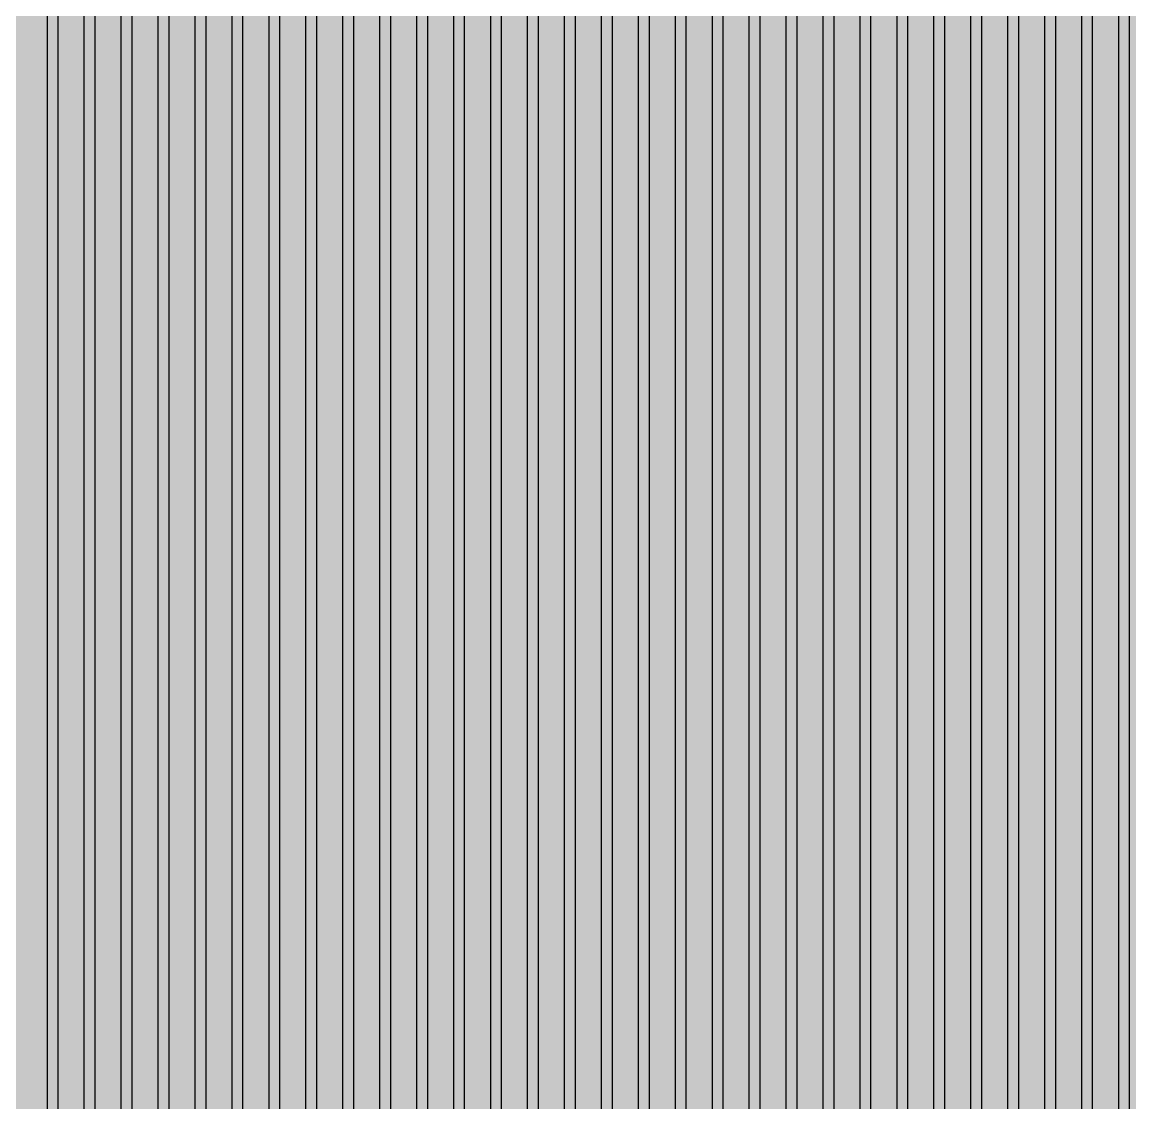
# Model space of a CAD drawing. Header units: metres. Extents: x -7231 to 10969, y -37556 to 1873.
# Drawn here: x 2657.7 to 2867.6, y -16956 to -16751.3 of the extents above; entities that cross this region are included whole.
import ezdxf

# ---------------------------------------------------------------- set-up
doc = ezdxf.new("R2010")
doc.units = ezdxf.units.M
for name, color, linetype in [('Metal1', 4, 'CONTINUOUS'), ('Metal2', 3, 'CONTINUOUS'), ('Polyimide', 7, 'CONTINUOUS')]:
    doc.layers.add(name, color=color, linetype=linetype)

msp = doc.modelspace()

# ---------------------------------------------------------------- hatches: boundary and pattern name
at = {"layer": 'Polyimide'}
msp.add_hatch(color=7, dxfattribs=at).paths.add_polyline_path([(4065.69, -468), (4066.67, -501.99), (4068.51, -535.99), (4071.41, -569.99), (4075.54, -603.99), (4081.04, -637.99), (4088.01, -671.99), (4096.52, -705.98), (4106.62, -739.98), (4118.33, -773.98), (4131.63, -807.98), (4146.49, -841.98), (4162.87, -875.98), (4180.68, -909.97), (4199.83, -943.97), (4220.22, -977.97), (4241.73, -1011.97), (4264.21, -1045.97), (4287.52, -1079.96), (4311.51, -1113.96), (4336.01, -1147.96), (4360.86, -1181.96), (4385.88, -1215.96), (4410.89, -1249.96), (4435.74, -1283.95), (4460.24, -1317.95), (4484.23, -1351.95), (4507.54, -1385.95), (4530.02, -1419.95), (4551.53, -1453.94), (4571.92, -1487.94), (4591.07, -1521.94), (4608.88, -1555.94), (4625.26, -1589.94), (4640.12, -1623.94), (4653.42, -1657.93), (4665.13, -1691.93), (4675.23, -1725.93), (4683.74, -1759.93), (4690.71, -1793.93), (4696.21, -1827.93), (4700.34, -1861.92), (4703.24, -1895.92), (4705.08, -1929.92), (4706.06, -1963.92), (4706.44, -1997.92), (4706.5, -2031.91), (4706.5, -4793.02), (4709.95, -4838.39), (4720.22, -4882.71), (4737.08, -4924.98), (4760.13, -4964.2), (4788.85, -4999.49), (4822.58, -5030.03), (4860.53, -5055.12), (4901.85, -5074.18), (4901.85, -5074.18), (4970.68, -5105.23), (5034.7, -5145.26), (5092.76, -5193.54), (5143.8, -5249.19), (5186.89, -5311.2), (5221.24, -5378.44), (5246.23, -5449.69), (5261.41, -5523.66), (5266.5, -5599), (5261.41, -5674.34), (5246.23, -5748.31), (5221.24, -5819.56), (5186.89, -5886.8), (5143.8, -5948.81), (5092.76, -6004.46), (5034.7, -6052.74), (4970.68, -6092.77), (4901.85, -6123.82), (4860.53, -6142.88), (4822.58, -6167.97), (4788.85, -6198.51), (4760.13, -6233.8), (4737.08, -6273.02), (4720.22, -6315.29), (4709.95, -6359.61), (4706.5, -6404.98), (4706.5, -9221.52), (4709.95, -9266.88), (4720.22, -9311.21), (4737.08, -9353.47), (4760.13, -9392.7), (4788.85, -9427.98), (4822.58, -9458.52), (4860.53, -9483.61), (4901.85, -9502.67), (4970.68, -9533.72), (5034.7, -9573.75), (5092.76, -9622.03), (5143.8, -9677.68), (5186.89, -9739.69), (5221.24, -9806.94), (5246.23, -9878.19), (5261.41, -9952.16), (5266.5, -10027.49), (5261.41, -10102.83), (5246.23, -10176.8), (5221.24, -10248.05), (5186.89, -10315.3), (5143.8, -10377.31), (5092.76, -10432.96), (5034.7, -10481.24), (4970.68, -10521.27), (4901.85, -10552.32), (4860.53, -10571.38), (4822.58, -10596.46), (4788.85, -10627), (4760.13, -10662.29), (4737.08, -10701.52), (4720.22, -10743.78), (4709.95, -10788.1), (4706.5, -10833.47), (4706.5, -13650.01), (4709.95, -13695.38), (4720.22, -13739.7), (4737.08, -13781.96), (4760.13, -13821.19), (4788.85, -13856.48), (4822.58, -13887.02), (4860.53, -13912.11), (4901.85, -13931.17), (4970.68, -13962.22), (5034.7, -14002.25), (5092.76, -14050.53), (5143.8, -14106.18), (5186.89, -14168.19), (5221.24, -14235.43), (5246.23, -14306.68), (5261.41, -14380.65), (5266.5, -14455.99), (5261.41, -14531.33), (5246.23, -14605.29), (5221.24, -14676.55), (5186.89, -14743.79), (5143.8, -14805.8), (5092.76, -14861.45), (5034.7, -14909.73), (4970.68, -14949.76), (4901.85, -14980.81), (4860.53, -14999.87), (4822.58, -15024.96), (4788.85, -15055.5), (4760.13, -15090.79), (4737.08, -15130.01), (4720.22, -15172.27), (4709.95, -15216.6), (4706.5, -15261.97), (4706.5, -15455.99), (4720.95, -15750.04), (4764.14, -16041.26), (4835.68, -16326.84), (4934.86, -16604.04), (5060.74, -16870.18), (5212.09, -17122.7), (5387.47, -17359.17), (5585.18, -17577.31), (5803.32, -17775.02), (6039.79, -17950.4), (6292.31, -18101.75), (6558.45, -18227.63), (6835.65, -18326.81), (7121.23, -18398.34), (7412.45, -18441.54), (7706.5, -18455.99), (9969.01, -18455.99), (10047.42, -18459.84), (10125.08, -18471.36), (10201.23, -18490.44), (10275.15, -18516.89), (10346.12, -18550.45), (10413.46, -18590.81), (10476.52, -18637.58), (10534.69, -18690.3), (10587.41, -18748.47), (10634.18, -18811.53), (10674.54, -18878.87), (10708.11, -18949.84), (10734.56, -19023.76), (10753.63, -19099.92), (10765.15, -19177.58), (10769.01, -19255.99), (10769.01, -20895.8), (10730.24, -20951.41), (10694.6, -21009.08), (10662.21, -21068.63), (10633.17, -21129.89), (10607.55, -21192.66), (10585.45, -21256.74), (10566.93, -21321.96), (10552.05, -21388.09), (10540.84, -21454.95), (10533.35, -21522.33), (10529.6, -21590.02), (10529.6, -21657.81), (10533.35, -21725.5), (10540.84, -21792.87), (10552.05, -21859.73), (10566.93, -21925.87), (10585.45, -21991.08), (10607.55, -22055.17), (10633.17, -22117.94), (10662.21, -22179.19), (10694.6, -22238.74), (10730.24, -22296.41), (10769.01, -22352.03), (10769.01, -32454.24), (10728.74, -32510.49), (10691.72, -32568.92), (10658.05, -32629.35), (10627.85, -32691.58), (10601.2, -32755.42), (10578.21, -32820.67), (10558.93, -32887.1), (10543.44, -32954.52), (10531.77, -33022.71), (10523.97, -33091.44), (10520.07, -33160.51), (10520.07, -33229.69), (10523.97, -33298.75), (10531.77, -33367.49), (10543.44, -33435.67), (10558.93, -33503.09), (10578.21, -33569.53), (10601.2, -33634.77), (10627.85, -33698.61), (10658.05, -33760.85), (10691.72, -33821.28), (10728.74, -33879.71), (10769.01, -33935.96), (10769.01, -36556), (10765.15, -36634.41), (10753.63, -36712.07), (10734.56, -36788.23), (10708.11, -36862.15), (10674.54, -36933.12), (10634.18, -37000.46), (10587.41, -37063.51), (10534.69, -37121.69), (10476.52, -37174.41), (10413.46, -37221.18), (10346.12, -37261.54), (10275.15, -37295.1), (10201.23, -37321.55), (10125.08, -37340.63), (10047.42, -37352.15), (9969.01, -37356), (-6231.01, -37356), (-6309.42, -37352.15), (-6387.08, -37340.63), (-6463.23, -37321.55), (-6537.15, -37295.1), (-6608.12, -37261.54), (-6675.46, -37221.18), (-6738.52, -37174.41), (-6796.69, -37121.69), (-6849.41, -37063.51), (-6896.18, -37000.46), (-6936.54, -36933.12), (-6970.11, -36862.15), (-6996.56, -36788.23), (-7015.63, -36712.07), (-7027.15, -36634.41), (-7031.01, -36556), (-7031.01, -33936), (-6990.74, -33879.75), (-6953.7, -33821.31), (-6920.03, -33760.88), (-6889.82, -33698.64), (-6863.18, -33634.8), (-6840.18, -33569.55), (-6820.9, -33503.11), (-6805.4, -33435.69), (-6793.74, -33367.49), (-6785.94, -33298.75), (-6782.03, -33229.68), (-6782.03, -33160.5), (-6785.94, -33091.43), (-6793.74, -33022.69), (-6805.4, -32954.5), (-6820.9, -32887.07), (-6840.18, -32820.63), (-6863.18, -32755.39), (-6889.82, -32691.54), (-6920.03, -32629.3), (-6953.7, -32568.87), (-6990.74, -32510.43), (-7031.01, -32454.18), (-7031.01, -22364.83), (-6990.74, -22308.58), (-6953.7, -22250.14), (-6920.03, -22189.71), (-6889.82, -22127.47), (-6863.18, -22063.62), (-6840.18, -21998.38), (-6820.9, -21931.94), (-6805.4, -21864.51), (-6793.74, -21796.32), (-6785.94, -21727.58), (-6782.03, -21658.51), (-6782.03, -21589.33), (-6785.94, -21520.26), (-6793.74, -21451.52), (-6805.4, -21383.32), (-6820.9, -21315.9), (-6840.18, -21249.46), (-6863.18, -21184.21), (-6889.82, -21120.37), (-6920.03, -21058.13), (-6953.7, -20997.7), (-6990.74, -20939.26), (-7031.01, -20883.01), (-7031.01, -19255.99), (-7027.15, -19177.58), (-7015.63, -19099.92), (-6996.56, -19023.76), (-6970.11, -18949.84), (-6936.54, -18878.87), (-6896.18, -18811.53), (-6849.41, -18748.47), (-6796.69, -18690.3), (-6738.52, -18637.58), (-6675.46, -18590.81), (-6608.12, -18550.45), (-6537.15, -18516.89), (-6463.23, -18490.44), (-6387.08, -18471.36), (-6309.42, -18459.84), (-6231.01, -18455.99), (-3968.5, -18455.99), (-3674.45, -18441.54), (-3383.23, -18398.34), (-3097.65, -18326.81), (-2820.45, -18227.63), (-2554.31, -18101.75), (-2301.79, -17950.4), (-2065.32, -17775.02), (-1847.18, -17577.31), (-1649.47, -17359.17), (-1474.09, -17122.7), (-1322.74, -16870.18), (-1196.86, -16604.04), (-1097.68, -16326.84), (-1026.14, -16041.26), (-982.95, -15750.04), (-968.5, -15455.99), (-968.5, -15261.97), (-971.95, -15216.6), (-982.22, -15172.27), (-999.08, -15130.01), (-1022.13, -15090.79), (-1050.85, -15055.5), (-1084.58, -15024.96), (-1122.53, -14999.87), (-1163.85, -14980.81), (-1232.68, -14949.76), (-1296.7, -14909.73), (-1354.76, -14861.45), (-1405.8, -14805.8), (-1448.89, -14743.79), (-1483.24, -14676.55), (-1508.23, -14605.29), (-1523.41, -14531.33), (-1528.5, -14455.99), (-1523.41, -14380.65), (-1508.23, -14306.68), (-1483.24, -14235.43), (-1448.89, -14168.19), (-1405.8, -14106.18), (-1354.76, -14050.53), (-1296.7, -14002.25), (-1232.68, -13962.22), (-1163.85, -13931.17), (-1122.53, -13912.11), (-1084.58, -13887.02), (-1050.85, -13856.48), (-1022.13, -13821.19), (-999.08, -13781.96), (-982.22, -13739.7), (-971.95, -13695.38), (-968.5, -13650.01), (-968.5, -12309.64), (-971.95, -12264.27), (-982.22, -12219.94), (-999.08, -12177.68), (-1022.13, -12138.46), (-1050.85, -12103.17), (-1084.58, -12072.63), (-1122.53, -12047.54), (-1163.85, -12028.48), (-1232.68, -11997.43), (-1296.7, -11957.4), (-1354.76, -11909.12), (-1405.8, -11853.47), (-1448.89, -11791.46), (-1483.24, -11724.22), (-1508.23, -11652.96), (-1523.41, -11579), (-1528.5, -11503.66), (-1523.41, -11428.32), (-1508.23, -11354.35), (-1483.24, -11283.1), (-1448.89, -11215.86), (-1405.8, -11153.85), (-1354.76, -11098.2), (-1296.7, -11049.92), (-1232.68, -11009.89), (-1163.85, -10978.84), (-1122.53, -10959.78), (-1084.58, -10934.69), (-1050.85, -10904.15), (-1022.13, -10868.86), (-999.08, -10829.63), (-982.22, -10787.37), (-971.95, -10743.05), (-968.5, -10697.68), (-968.5, -9357.31), (-971.95, -9311.94), (-982.22, -9267.62), (-999.08, -9225.35), (-1022.13, -9186.13), (-1050.85, -9150.84), (-1084.58, -9120.3), (-1122.53, -9095.21), (-1163.85, -9076.15), (-1163.85, -9076.15), (-1232.68, -9045.1), (-1296.7, -9005.07), (-1354.76, -8956.79), (-1405.8, -8901.14), (-1448.89, -8839.13), (-1483.24, -8771.89), (-1508.23, -8700.64), (-1523.41, -8626.67), (-1528.5, -8551.33), (-1523.41, -8475.99), (-1508.23, -8402.02), (-1483.24, -8330.77), (-1448.89, -8263.53), (-1405.8, -8201.52), (-1354.76, -8145.87), (-1296.7, -8097.59), (-1232.68, -8057.56), (-1163.85, -8026.51), (-1163.85, -8026.51), (-1122.53, -8007.45), (-1084.58, -7982.36), (-1050.85, -7951.82), (-1022.13, -7916.53), (-999.08, -7877.31), (-982.22, -7835.04), (-971.95, -7790.72), (-968.5, -7745.35), (-968.5, -6404.98), (-971.95, -6359.61), (-982.22, -6315.29), (-999.08, -6273.02), (-1022.13, -6233.8), (-1050.85, -6198.51), (-1084.58, -6167.97), (-1122.53, -6142.88), (-1163.85, -6123.82), (-1163.85, -6123.82), (-1232.68, -6092.77), (-1296.7, -6052.74), (-1354.76, -6004.46), (-1405.8, -5948.81), (-1448.89, -5886.8), (-1483.24, -5819.56), (-1508.23, -5748.31), (-1523.41, -5674.34), (-1528.5, -5599), (-1523.41, -5523.66), (-1508.23, -5449.69), (-1483.24, -5378.44), (-1448.89, -5311.2), (-1405.8, -5249.19), (-1354.76, -5193.54), (-1296.7, -5145.26), (-1232.68, -5105.23), (-1163.85, -5074.18), (-1163.85, -5074.18), (-1122.53, -5055.12), (-1084.58, -5030.03), (-1050.85, -4999.49), (-1022.13, -4964.2), (-999.08, -4924.98), (-982.22, -4882.71), (-971.95, -4838.39), (-968.5, -4793.02), (-968.5, -2031.91), (-968.44, -1997.92), (-968.06, -1963.92), (-967.05, -1929.92), (-965.18, -1895.92), (-962.22, -1861.92), (-958.01, -1827.93), (-952.41, -1793.93), (-945.31, -1759.93), (-936.64, -1725.93), (-926.35, -1691.93), (-914.43, -1657.93), (-900.88, -1623.94), (-885.74, -1589.94), (-869.05, -1555.94), (-850.91, -1521.94), (-831.4, -1487.94), (-810.63, -1453.94), (-788.72, -1419.95), (-765.82, -1385.95), (-742.07, -1351.95), (-717.63, -1317.95), (-692.67, -1283.95), (-667.36, -1249.96), (-641.88, -1215.96), (-616.39, -1181.96), (-591.08, -1147.96), (-566.12, -1113.96), (-541.68, -1079.96), (-517.93, -1045.97), (-495.03, -1011.97), (-473.12, -977.97), (-452.35, -943.97), (-432.84, -909.97), (-414.7, -875.98), (-398.01, -841.98), (-382.87, -807.98), (-369.32, -773.98), (-357.4, -739.98), (-347.11, -705.98), (-338.44, -671.99), (-331.34, -637.99), (-325.74, -603.99), (-321.53, -569.99), (-318.57, -535.99), (-316.7, -501.99), (-315.69, -468), (-315.31, -434), (-315.25, -400), (-315.25, 401), (-315.25, 451), (-315.25, 1644), (-270.25, 1644), (-270.03, 1637.13), (-269.35, 1630.29), (-268.23, 1623.52), (-266.67, 1616.82), (-264.68, 1610.25), (-262.26, 1603.82), (-259.42, 1597.56), (-256.18, 1591.5), (-252.55, 1585.67), (-248.55, 1580.08), (-244.19, 1574.77), (-239.5, 1569.75), (-234.48, 1565.06), (-229.17, 1560.7), (-223.58, 1556.7), (-217.75, 1553.07), (-211.69, 1549.83), (-205.43, 1546.99), (-199, 1544.57), (-192.43, 1542.58), (-185.73, 1541.02), (-178.96, 1539.9), (-172.12, 1539.22), (-165.25, 1539), (-158.38, 1539.22), (-151.54, 1539.9), (-144.77, 1541.02), (-138.07, 1542.58), (-131.5, 1544.57), (-125.07, 1546.99), (-118.81, 1549.83), (-112.75, 1553.07), (-106.92, 1556.7), (-101.33, 1560.7), (-96.02, 1565.06), (-91, 1569.75), (-86.31, 1574.77), (-81.95, 1580.08), (-77.95, 1585.67), (-74.32, 1591.5), (-71.08, 1597.56), (-68.24, 1603.82), (-65.82, 1610.25), (-63.83, 1616.82), (-62.27, 1623.52), (-61.15, 1630.29), (-60.47, 1637.13), (-60.25, 1644), (1853, 1644), (1853, 1573), (3815.25, 1573), (3815.46, 1579.54), (3816.11, 1586.05), (3817.17, 1592.51), (3818.66, 1598.88), (3820.56, 1605.14), (3822.86, 1611.27), (3825.56, 1617.23), (3828.65, 1623), (3832.1, 1628.56), (3835.91, 1633.88), (3840.07, 1638.93), (3844.54, 1643.71), (3849.32, 1648.18), (3854.37, 1652.34), (3859.69, 1656.15), (3865.25, 1659.6), (3871.02, 1662.69), (3876.98, 1665.39), (3883.11, 1667.69), (3889.37, 1669.59), (3895.74, 1671.08), (3902.2, 1672.14), (3908.71, 1672.79), (3915.25, 1673), (3921.79, 1672.79), (3928.3, 1672.14), (3934.76, 1671.08), (3941.13, 1669.59), (3947.39, 1667.69), (3953.52, 1665.39), (3959.48, 1662.69), (3965.25, 1659.6), (3970.81, 1656.15), (3976.13, 1652.34), (3981.18, 1648.18), (3985.96, 1643.71), (3990.43, 1638.93), (3994.59, 1633.88), (3998.4, 1628.56), (4001.85, 1623), (4004.94, 1617.23), (4007.64, 1611.27), (4009.94, 1605.14), (4011.84, 1598.88), (4013.33, 1592.51), (4014.39, 1586.05), (4015.04, 1579.54), (4015.25, 1573), (4065.25, 1573), (4065.25, 451), (4065.25, 401), (4065.25, -400), (4065.31, -434), (4065.69, -468)])

# ---------------------------------------------------------------- linework, layer by layer
at = {"layer": 'Metal1'}
for points in [[(2618.6, -17789.11), (2625.88, -17766.61), (2633.16, -17744.11), (2640.44, -17721.61), (2647.71, -17699.11), (2654.99, -17676.61), (2662.27, -17654.11), (2666.61, -17640.68), (2669.5, -17622.38), (2669.5, -16631.91), (2671.5, -16631.91), (2671.5, -17622.53), (2668.56, -17641.15), (2664.17, -17654.72), (2656.89, -17677.22), (2649.62, -17699.72), (2642.34, -17722.23), (2635.06, -17744.73), (2627.78, -17767.23), (2620.5, -17789.73)], [(2631.71, -17789.11), (2639.12, -17766.61), (2646.52, -17744.11), (2653.93, -17721.6), (2661.33, -17699.1), (2668.74, -17676.6), (2676.14, -17654.1), (2680.56, -17640.68), (2683.5, -17622.36), (2683.5, -16631.91), (2685.5, -16631.91), (2685.5, -17622.52), (2682.51, -17641.15), (2678.04, -17654.73), (2670.64, -17677.23), (2663.23, -17699.73), (2655.83, -17722.23), (2648.42, -17744.73), (2641.02, -17767.23), (2633.61, -17789.73)], [(2644.82, -17789.1), (2652.36, -17766.6), (2659.89, -17744.1), (2667.42, -17721.6), (2674.95, -17699.1), (2682.49, -17676.6), (2690.02, -17654.1), (2694.51, -17640.67), (2697.5, -17622.34), (2697.5, -16631.91), (2699.5, -16631.91), (2699.5, -17622.5), (2696.46, -17641.16), (2691.92, -17654.73), (2684.38, -17677.23), (2676.85, -17699.73), (2669.32, -17722.23), (2661.79, -17744.74), (2654.25, -17767.24), (2646.72, -17789.74)], [(2657.94, -17789.1), (2665.6, -17766.6), (2673.25, -17744.1), (2680.91, -17721.6), (2688.57, -17699.09), (2696.23, -17676.59), (2703.89, -17654.09), (2708.46, -17640.67), (2711.5, -17622.32), (2711.5, -16631.91), (2713.5, -16631.91), (2713.5, -17622.49), (2710.41, -17641.16), (2705.79, -17654.74), (2698.13, -17677.24), (2690.47, -17699.74), (2682.81, -17722.24), (2675.15, -17744.74), (2667.49, -17767.24), (2659.83, -17789.74)], [(2671.05, -17789.09), (2678.83, -17766.59), (2686.62, -17744.09), (2694.41, -17721.59), (2702.19, -17699.09), (2709.98, -17676.59), (2717.77, -17654.09), (2722.41, -17640.67), (2725.5, -17622.31), (2725.5, -16631.91), (2727.5, -16631.91), (2727.5, -17622.47), (2724.36, -17641.16), (2719.66, -17654.74), (2711.87, -17677.24), (2704.08, -17699.74), (2696.3, -17722.24), (2688.51, -17744.75), (2680.72, -17767.25), (2672.94, -17789.75)], [(2684.16, -17789.09), (2692.07, -17766.59), (2699.99, -17744.09), (2707.9, -17721.59), (2715.81, -17699.08), (2723.73, -17676.58), (2731.64, -17654.08), (2736.36, -17640.66), (2739.5, -17622.29), (2739.5, -16631.91), (2741.5, -16631.91), (2741.5, -17622.46), (2738.31, -17641.17), (2733.53, -17654.75), (2725.62, -17677.25), (2717.7, -17699.75), (2709.79, -17722.25), (2701.87, -17744.75), (2693.96, -17767.25), (2686.05, -17789.75)], [(2697.27, -17789.08), (2705.31, -17766.58), (2713.35, -17744.08), (2721.39, -17721.58), (2729.44, -17699.08), (2737.48, -17676.58), (2745.52, -17654.08), (2750.31, -17640.66), (2753.5, -17622.27), (2753.5, -16631.91), (2755.5, -16631.91), (2755.5, -17622.44), (2752.25, -17641.17), (2747.4, -17654.75), (2739.36, -17677.25), (2731.32, -17699.75), (2723.28, -17722.25), (2715.24, -17744.75), (2707.2, -17767.26), (2699.15, -17789.76)], [(2710.38, -17789.08), (2718.55, -17766.58), (2726.72, -17744.08), (2734.89, -17721.58), (2743.06, -17699.08), (2751.22, -17676.57), (2759.39, -17654.07), (2764.26, -17640.66), (2767.5, -17622.25), (2767.5, -16631.91), (2769.5, -16631.91), (2769.5, -17622.43), (2766.2, -17641.17), (2761.27, -17654.76), (2753.1, -17677.26), (2744.94, -17699.76), (2736.77, -17722.26), (2728.6, -17744.76), (2720.43, -17767.26), (2712.26, -17789.76)], [(2723.49, -17789.07), (2731.79, -17766.57), (2740.08, -17744.07), (2748.38, -17721.57), (2756.68, -17699.07), (2764.97, -17676.57), (2773.27, -17654.07), (2778.21, -17640.65), (2781.5, -17622.23), (2781.5, -16631.91), (2783.5, -16631.91), (2783.5, -17622.41), (2780.15, -17641.18), (2775.14, -17654.76), (2766.85, -17677.26), (2758.55, -17699.76), (2750.26, -17722.26), (2741.96, -17744.76), (2733.67, -17767.26), (2725.37, -17789.77)], [(2736.61, -17789.07), (2745.03, -17766.57), (2753.45, -17744.07), (2761.87, -17721.57), (2770.3, -17699.07), (2778.72, -17676.57), (2787.14, -17654.06), (2792.16, -17640.65), (2795.5, -17622.21), (2795.5, -16631.91), (2797.5, -16631.91), (2797.5, -17622.39), (2794.1, -17641.18), (2789.01, -17654.77), (2780.59, -17677.27), (2772.17, -17699.77), (2763.75, -17722.27), (2755.32, -17744.77), (2746.9, -17767.27), (2738.48, -17789.77)], [(2749.72, -17789.06), (2758.27, -17766.56), (2766.82, -17744.06), (2775.37, -17721.56), (2783.92, -17699.06), (2792.47, -17676.56), (2801.02, -17654.06), (2806.11, -17640.64), (2809.5, -17622.2), (2809.5, -16631.91), (2811.5, -16631.91), (2811.5, -17622.38), (2808.05, -17641.19), (2802.89, -17654.77), (2794.34, -17677.27), (2785.79, -17699.77), (2777.24, -17722.27), (2768.69, -17744.77), (2760.14, -17767.27), (2751.59, -17789.77)], [(2762.83, -17789.06), (2771.51, -17766.56), (2780.18, -17744.06), (2788.86, -17721.56), (2797.54, -17699.06), (2806.21, -17676.56), (2814.89, -17654.06), (2820.06, -17640.64), (2823.5, -17622.18), (2823.5, -16631.91), (2825.5, -16631.91), (2825.5, -17622.36), (2822, -17641.19), (2816.76, -17654.78), (2808.08, -17677.28), (2799.4, -17699.78), (2790.73, -17722.28), (2782.05, -17744.78), (2773.37, -17767.28), (2764.7, -17789.78)], [(2775.94, -17789.06), (2784.75, -17766.55), (2793.55, -17744.05), (2802.35, -17721.55), (2811.16, -17699.05), (2819.96, -17676.55), (2828.76, -17654.05), (2834.01, -17640.64), (2837.5, -17622.16), (2837.5, -16631.91), (2839.5, -16631.91), (2839.5, -17622.34), (2835.94, -17641.19), (2830.63, -17654.78), (2821.82, -17677.28), (2813.02, -17699.78), (2804.22, -17722.28), (2795.41, -17744.78), (2786.61, -17767.28), (2777.8, -17789.78)], [(2789.05, -17789.05), (2797.98, -17766.55), (2806.92, -17744.05), (2815.85, -17721.55), (2824.78, -17699.05), (2833.71, -17676.55), (2842.64, -17654.05), (2847.96, -17640.63), (2851.5, -17622.14), (2851.5, -16631.91), (2853.5, -16631.91), (2853.5, -17622.33), (2849.89, -17641.2), (2844.5, -17654.78), (2835.57, -17677.28), (2826.64, -17699.79), (2817.71, -17722.29), (2808.77, -17744.79), (2799.84, -17767.29), (2790.91, -17789.79)], [(2802.17, -17789.05), (2811.22, -17766.55), (2820.28, -17744.04), (2829.34, -17721.54), (2838.4, -17699.04), (2847.46, -17676.54), (2856.51, -17654.04), (2861.91, -17640.63), (2865.5, -17622.12), (2865.5, -16631.91), (2867.5, -16631.91), (2867.5, -17622.31), (2863.84, -17641.2), (2858.37, -17654.79), (2849.31, -17677.29), (2840.25, -17699.79), (2831.2, -17722.29), (2822.14, -17744.79), (2813.08, -17767.29), (2804.02, -17789.79)]]:
    msp.add_lwpolyline(points, dxfattribs=at)
at = {"layer": 'Metal2'}
for points in [[(2612.04, -17789.11), (2619.26, -17766.61), (2626.47, -17744.11), (2633.69, -17721.61), (2640.9, -17699.11), (2648.12, -17676.61), (2655.33, -17654.11), (2659.64, -17640.68), (2662.5, -17622.39), (2662.5, -16631.91), (2664.5, -16631.91), (2664.5, -17622.54), (2661.59, -17641.15), (2657.24, -17654.72), (2650.02, -17677.22), (2642.81, -17699.72), (2635.59, -17722.22), (2628.38, -17744.72), (2621.16, -17767.22), (2613.95, -17789.72)], [(2625.16, -17789.11), (2632.5, -17766.61), (2639.84, -17744.11), (2647.18, -17721.61), (2654.52, -17699.11), (2661.87, -17676.61), (2669.21, -17654.11), (2673.59, -17640.68), (2676.5, -17622.37), (2676.5, -16631.91), (2678.5, -16631.91), (2678.5, -17622.53), (2675.54, -17641.15), (2671.11, -17654.73), (2663.77, -17677.23), (2656.43, -17699.73), (2649.08, -17722.23), (2641.74, -17744.73), (2634.4, -17767.23), (2627.06, -17789.73)], [(2638.27, -17789.1), (2645.74, -17766.6), (2653.21, -17744.1), (2660.67, -17721.6), (2668.14, -17699.1), (2675.61, -17676.6), (2683.08, -17654.1), (2687.54, -17640.68), (2690.5, -17622.35), (2690.5, -16631.91), (2692.5, -16631.91), (2692.5, -17622.51), (2689.49, -17641.15), (2684.98, -17654.73), (2677.51, -17677.23), (2670.04, -17699.73), (2662.57, -17722.23), (2655.1, -17744.73), (2647.64, -17767.23), (2640.17, -17789.73)], [(2651.38, -17789.1), (2658.98, -17766.6), (2666.57, -17744.1), (2674.17, -17721.6), (2681.76, -17699.1), (2689.36, -17676.6), (2696.96, -17654.1), (2701.49, -17640.67), (2704.5, -17622.33), (2704.5, -16631.91), (2706.5, -16631.91), (2706.5, -17622.5), (2703.44, -17641.16), (2698.85, -17654.74), (2691.26, -17677.24), (2683.66, -17699.74), (2676.06, -17722.24), (2668.47, -17744.74), (2660.87, -17767.24), (2653.27, -17789.74)], [(2664.49, -17789.09), (2672.21, -17766.59), (2679.94, -17744.09), (2687.66, -17721.59), (2695.38, -17699.09), (2703.11, -17676.59), (2710.83, -17654.09), (2715.44, -17640.67), (2718.5, -17622.32), (2718.5, -16631.91), (2720.5, -16631.91), (2720.5, -17622.48), (2717.38, -17641.16), (2712.72, -17654.74), (2705, -17677.24), (2697.28, -17699.74), (2689.55, -17722.24), (2681.83, -17744.74), (2674.11, -17767.24), (2666.38, -17789.74)], [(2677.6, -17789.09), (2685.45, -17766.59), (2693.3, -17744.09), (2701.15, -17721.59), (2709, -17699.09), (2716.86, -17676.59), (2724.71, -17654.09), (2729.39, -17640.66), (2732.5, -17622.3), (2732.5, -16631.91), (2734.5, -16631.91), (2734.5, -17622.47), (2731.33, -17641.16), (2726.59, -17654.74), (2718.74, -17677.25), (2710.89, -17699.75), (2703.04, -17722.25), (2695.19, -17744.75), (2687.34, -17767.25), (2679.49, -17789.75)], [(2690.71, -17789.09), (2698.69, -17766.58), (2706.67, -17744.08), (2714.65, -17721.58), (2722.62, -17699.08), (2730.6, -17676.58), (2738.58, -17654.08), (2743.34, -17640.66), (2746.5, -17622.28), (2746.5, -16631.91), (2748.5, -16631.91), (2748.5, -17622.45), (2745.28, -17641.17), (2740.46, -17654.75), (2732.49, -17677.25), (2724.51, -17699.75), (2716.53, -17722.25), (2708.55, -17744.75), (2700.58, -17767.25), (2692.6, -17789.75)], [(2703.83, -17789.08), (2711.93, -17766.58), (2720.04, -17744.08), (2728.14, -17721.58), (2736.25, -17699.08), (2744.35, -17676.58), (2752.45, -17654.08), (2757.29, -17640.66), (2760.5, -17622.26), (2760.5, -16631.91), (2762.5, -16631.91), (2762.5, -17622.44), (2759.23, -17641.17), (2754.34, -17654.75), (2746.23, -17677.25), (2738.13, -17699.76), (2730.02, -17722.26), (2721.92, -17744.76), (2713.81, -17767.26), (2705.71, -17789.76)], [(2716.94, -17789.08), (2725.17, -17766.58), (2733.4, -17744.07), (2741.63, -17721.57), (2749.87, -17699.07), (2758.1, -17676.57), (2766.33, -17654.07), (2771.24, -17640.65), (2774.5, -17622.24), (2774.5, -16631.91), (2776.5, -16631.91), (2776.5, -17622.42), (2773.18, -17641.18), (2768.21, -17654.76), (2759.98, -17677.26), (2751.74, -17699.76), (2743.51, -17722.26), (2735.28, -17744.76), (2727.05, -17767.26), (2718.82, -17789.76)], [(2730.05, -17789.07), (2738.41, -17766.57), (2746.77, -17744.07), (2755.13, -17721.57), (2763.49, -17699.07), (2771.84, -17676.57), (2780.2, -17654.07), (2785.19, -17640.65), (2788.5, -17622.22), (2788.5, -16631.91), (2790.5, -16631.91), (2790.5, -17622.4), (2787.12, -17641.18), (2782.08, -17654.76), (2773.72, -17677.26), (2765.36, -17699.76), (2757, -17722.27), (2748.64, -17744.77), (2740.28, -17767.27), (2731.93, -17789.77)], [(2743.16, -17789.07), (2751.65, -17766.57), (2760.13, -17744.07), (2768.62, -17721.56), (2777.11, -17699.06), (2785.59, -17676.56), (2794.08, -17654.06), (2799.14, -17640.65), (2802.5, -17622.21), (2802.5, -16631.91), (2804.5, -16631.91), (2804.5, -17622.39), (2801.07, -17641.18), (2795.95, -17654.77), (2787.46, -17677.27), (2778.98, -17699.77), (2770.49, -17722.27), (2762.01, -17744.77), (2753.52, -17767.27), (2745.03, -17789.77)], [(2756.27, -17789.06), (2764.89, -17766.56), (2773.5, -17744.06), (2782.11, -17721.56), (2790.73, -17699.06), (2799.34, -17676.56), (2807.95, -17654.06), (2813.09, -17640.64), (2816.5, -17622.19), (2816.5, -16631.91), (2818.5, -16631.91), (2818.5, -17622.37), (2815.02, -17641.19), (2809.82, -17654.77), (2801.21, -17677.27), (2792.59, -17699.77), (2783.98, -17722.27), (2775.37, -17744.78), (2766.75, -17767.28), (2758.14, -17789.78)], [(2769.39, -17789.06), (2778.13, -17766.56), (2786.87, -17744.06), (2795.61, -17721.56), (2804.35, -17699.05), (2813.09, -17676.55), (2821.83, -17654.05), (2827.04, -17640.64), (2830.5, -17622.17), (2830.5, -16631.91), (2832.5, -16631.91), (2832.5, -17622.35), (2828.97, -17641.19), (2823.69, -17654.78), (2814.95, -17677.28), (2806.21, -17699.78), (2797.47, -17722.28), (2788.73, -17744.78), (2779.99, -17767.28), (2771.25, -17789.78)], [(2782.5, -17789.05), (2791.36, -17766.55), (2800.23, -17744.05), (2809.1, -17721.55), (2817.97, -17699.05), (2826.83, -17676.55), (2835.7, -17654.05), (2840.99, -17640.64), (2844.5, -17622.15), (2844.5, -16631.91), (2846.5, -16631.91), (2846.5, -17622.33), (2842.92, -17641.19), (2837.56, -17654.78), (2828.7, -17677.28), (2819.83, -17699.78), (2810.96, -17722.28), (2802.09, -17744.78), (2793.23, -17767.29), (2784.36, -17789.79)], [(2795.61, -17789.05), (2804.6, -17766.55), (2813.6, -17744.05), (2822.59, -17721.55), (2831.59, -17699.05), (2840.58, -17676.54), (2849.58, -17654.04), (2854.94, -17640.63), (2858.5, -17622.13), (2858.5, -16631.91), (2860.5, -16631.91), (2860.5, -17622.32), (2856.87, -17641.2), (2851.43, -17654.79), (2842.44, -17677.29), (2833.44, -17699.79), (2824.45, -17722.29), (2815.46, -17744.79), (2806.46, -17767.29), (2797.47, -17789.79)]]:
    msp.add_lwpolyline(points, dxfattribs=at)

doc.saveas('drawing.dxf')
